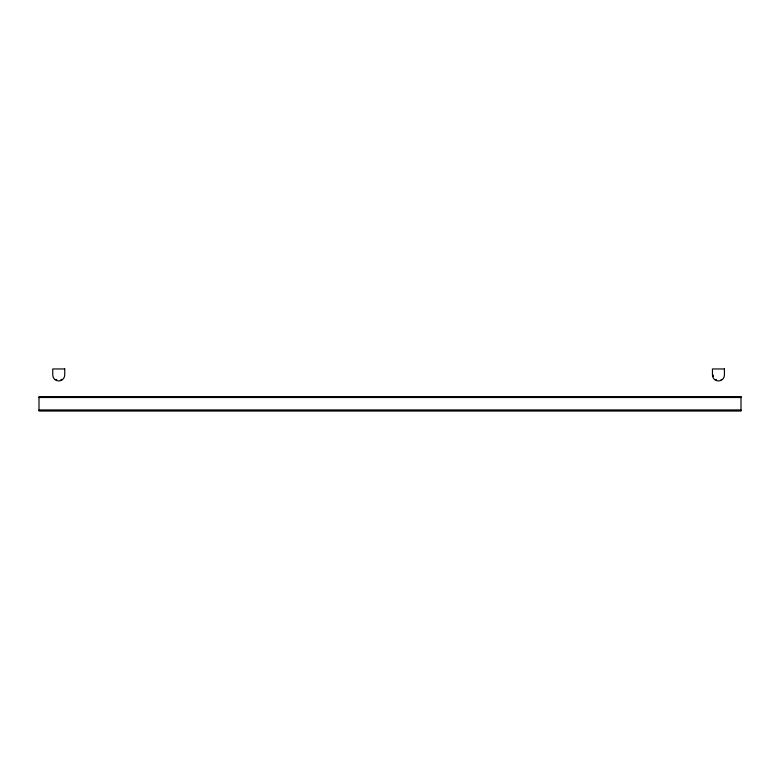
<?xml version="1.0" encoding="UTF-8"?>
<svg xmlns="http://www.w3.org/2000/svg" width="780" height="780" viewBox="0 0 780 780"><rect width="100%" height="100%" fill="white"/><g stroke="black" fill="none" stroke-linecap="round" stroke-linejoin="round"><path stroke-width="1.17" d="M55.224 379.538L56.716 379.538M61.006 379.538L62.244 379.538M714.938 379.538L716.43 379.538M721.139 379.538L721.958 379.538M39 397.507L741 397.507M39 410.192L741 410.192M39 410.339L741 410.339M707.167 397.507L707.167 396.805L664.882 396.805L664.882 397.507M698.295 396.805L698.295 397.507M673.754 396.805L673.754 397.507M117.936 397.507L117.936 396.805L75.65 396.805L75.65 397.507M109.063 396.805L109.063 397.507M84.523 396.805L84.523 397.507M713.339 376.321A5.284 5.284 0 0 1 713.164 374.956M64.73 368.959L52.748 368.959L52.748 374.956A5.986 5.986 0 0 0 58.734 380.942A5.986 5.986 0 0 0 64.73 374.956L64.73 368.959M724.435 368.959L712.452 368.959L712.452 374.956A5.986 5.986 0 0 0 718.448 380.942A5.986 5.986 0 0 0 724.435 374.956L724.435 368.959M741 396.591L39 396.591L39 411.04L741 411.04L741 396.591"/></g></svg>
